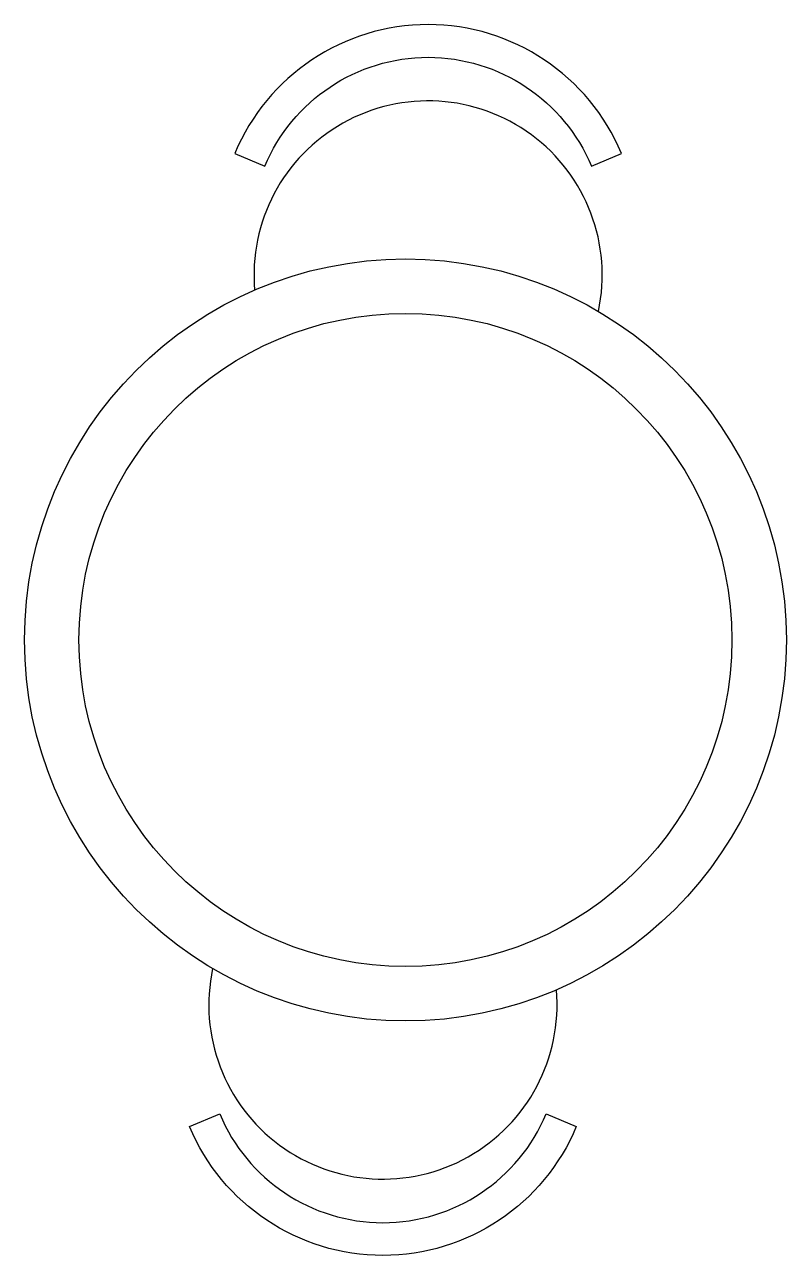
# Model space of a CAD drawing. Extents: x 38.42 to 39.38, y 18 to 19.56.
import ezdxf

# ---------------------------------------------------------------- set-up
doc = ezdxf.new("R2010")
doc.units = 0
doc.layers.get('0').update_dxf_attribs({"linetype": 'CONTINUOUS'})

msp = doc.modelspace()

# ---------------------------------------------------------------- linework, layer by layer
at = {"color": 0}
for points in [[(38.723, 19.3799, -0.666667), (39.137, 19.3799), (39.1752, 19.3959, 0.666667), (38.6848, 19.3959)], [(38.6657, 18.1786, 0.666667), (39.0797, 18.1786), (39.1179, 18.1626, -0.666667), (38.6275, 18.1626)]]:
    msp.add_lwpolyline(points, format="xyb", close=True, dxfattribs=at)
for radius in [0.483, 0.414]:
    msp.add_circle((38.9013, 18.7793), radius, dxfattribs=at)
for centre, start, end in [((38.93, 19.2419), 347.9254, 184.99), ((38.8727, 18.3166), 167.9254, 4.99)]:
    msp.add_arc(centre, 0.2208, start, end, dxfattribs=at)

doc.saveas('drawing.dxf')
